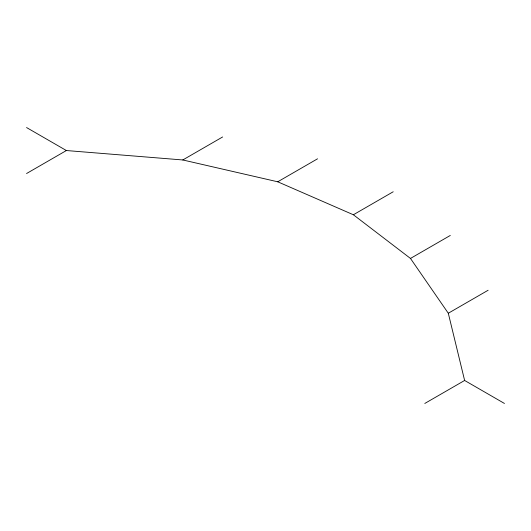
<?xml version="1.0" encoding="UTF-8"?>
<svg xmlns="http://www.w3.org/2000/svg" width="531" height="531" viewBox="0 0 531 531"><rect width="100%" height="100%" fill="white"/><g stroke="black" fill="none" stroke-linecap="round" stroke-linejoin="round"><path stroke-width="0.8" d="M26.55 173.531L66.375 150.538L182.797 159.964L277.726 181.794L353.38 214.763L410.476 258.438L448.297 313.244L464.625 380.462L504.45 403.454M182.797 159.964L222.622 136.971M277.726 181.794L317.551 158.802M353.38 214.763L393.205 191.771M410.476 258.438L450.301 235.445M448.297 313.244L488.122 290.251M424.8 403.454L464.625 380.462M26.55 127.546L66.375 150.538"/></g></svg>
